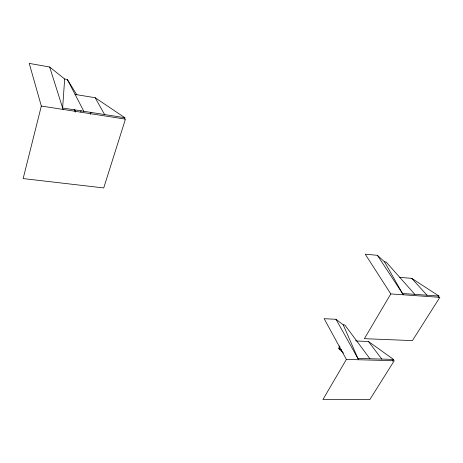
<?xml version="1.0" encoding="UTF-8"?>
<svg xmlns="http://www.w3.org/2000/svg" width="463" height="463" viewBox="0 0 463 463"><rect width="100%" height="100%" fill="white"/><g stroke="black" fill="none" stroke-linecap="round" stroke-linejoin="round"><path stroke-width="0.69" d="M41.329 106.044L125.45 119.124L103.729 187.937L23.15 178.573L41.329 106.044L29.227 63.396L49.663 67.008L64.664 79.005L62.627 107.995L124.877 117.718L124.449 119.072M339.35 345.873L338.87 348.662L343.482 353.066M80.724 111.942L81.112 110.559M90.354 114.384L90.956 112.301M346.382 359.427L322.942 399.528L369.815 399.604L394.262 360.706L346.382 359.427L324.135 318.683L335.988 319.296L343.262 324.864L357.876 358.42L393.481 359.398L392.352 361.198M390.784 293.918L364.393 338.679L412.44 340.606L439.85 297.333L390.784 293.918L365.22 254.175L377.374 255.316L384.568 261.896L402.492 293.49L438.953 296.054L438.201 297.246M340.021 346.903L338.87 348.662L341.445 349.785M393.481 359.398L368.426 341.474L356.759 341.023L355.59 340.264M343.262 324.864L344.813 324.939L369.925 358.75M399.783 277.389L411.734 278.356L438.953 296.054M384.568 261.896L386.154 262.035L414.836 294.358M75.081 94.429L95.164 97.728L124.877 117.718M64.664 79.005L67.309 79.457L76.846 94.851M411.734 278.356L426.99 295.215M74.277 109.615L75.168 110.703M368.426 341.474L381.79 359.08M74.132 109.714L75.347 111.421M377.374 255.316L403.348 294.792M95.164 97.728L104.592 114.552M335.988 319.296L358.622 359.757M74.277 109.685L75.619 112.104M67.309 79.457L83.844 111.311M49.663 67.008L63.078 109.424"/></g></svg>
